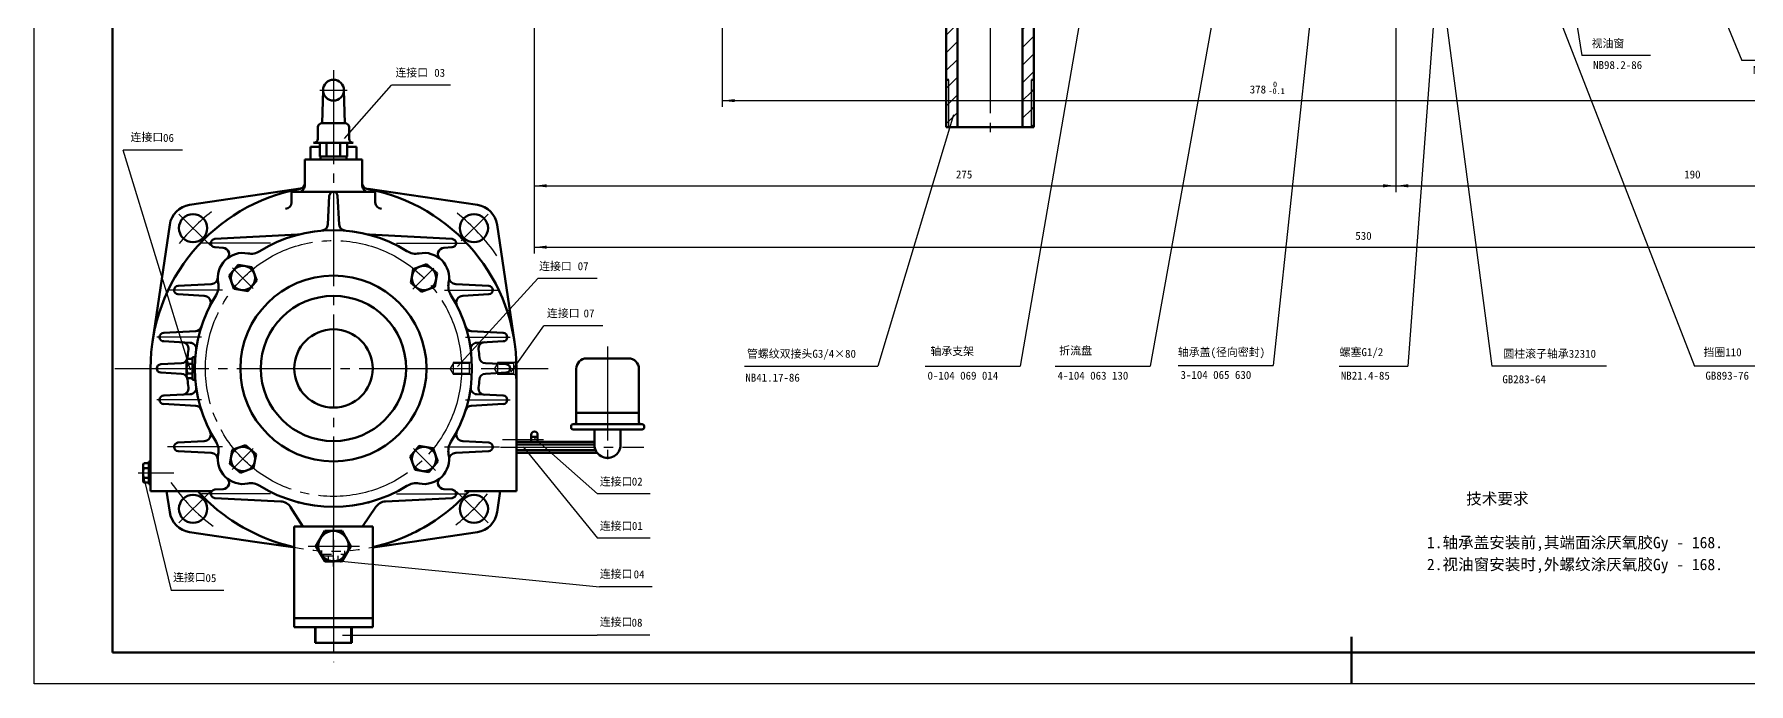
# Model space of a CAD drawing. Header units: millimetres. Extents: x -420 to 420, y -297 to 297.
# Drawn here: x -420 to 127, y -297 to -89 of the extents above; entities that cross this region are included whole.
import ezdxf

# ---------------------------------------------------------------- set-up
doc = ezdxf.new("R2010")
doc.units = ezdxf.units.MM
for name, pattern in [('EB_DASH', [6, 3, -3]), ('EB_DASHDOT', [39, 30, -3, 3, -3]), ('EB_DASHDOTDOT', [45, 30, -3, 3, -3, 3, -3])]:
    doc.linetypes.add(name, pattern=pattern)
for name, color, linetype, lineweight in [('CAXA0', 7, 'Continuous', 70), ('CAXA1', 1, 'EB_DASHDOT', 25), ('CAXA2', 6, 'EB_DASH', 25), ('CAXA3', 7, 'Continuous', 25), ('CAXA4', 3, 'Continuous', 25), ('CAXA5', 4, 'Continuous', 25)]:
    doc.layers.add(name, color=color, linetype=linetype, lineweight=lineweight)
doc.styles.add('UserTxtStyle1', font='')
doc.styles.add('UserTxtStyle2', font='')
doc.styles.add('标准', font='', dxfattribs={"width": 0.667})
doc.styles.get('UserTxtStyle1').set_extended_font_data('SimHei')
doc.styles.get('UserTxtStyle2').set_extended_font_data('FangSong_GB2312')
doc.styles.get('标准').set_extended_font_data('FangSong_GB2312')
doc.dimstyles.new('标准', dxfattribs={"dimtxt": 3.5, "dimasz": 4, "dimexe": 2, "dimexo": 0, "dimtad": 1, "dimdsep": 46, "dimtxsty": '标准', "dimcen": 0, "dimdle": 6, "dimaunit": 1, "dimazin": 2, "dimtfac": 1, "dimtdec": 3, "dimtmove": 0, "dimatfit": 3, "dimfxl": 0, "dimtolj": 1, "dimtzin": 0, "dimarcsym": 0})

# ---------------------------------------------------------------- blocks, each defined once
blk = doc.blocks.new('CAXBLOCK0', base_point=(410.5, -287))
at = {"layer": 'CAXA0', "linetype": 'Continuous', "lineweight": 25}
for p, q in [((-420.5, -297), (-420.5, 297)), ((420.5, -297), (-420.5, -297))]:
    blk.add_line(p, q, dxfattribs=at)
at = {"layer": 'CAXA0', "linetype": 'Continuous', "lineweight": 70}
for p, q in [((-395.5, 287), (-395.5, -287)), ((0, -297), (0, -282)), ((-395.5, -287), (410.5, -287))]:
    blk.add_line(p, q, dxfattribs=at)
blk = doc.blocks.new('CAXBLOCK51', base_point=(-127.79, -115.62))
at = {"layer": 'CAXA5', "color": 0, "linetype": 'Continuous', "lineweight": 25}
for p, q in [((-128.58, -49.38), (-126.39, -47.2)), ((-104.98, -48.41), (-103.76, -47.2)), ((-129.38, -50.18), (-128.58, -49.38)), ((-128.58, -55.04), (-125.78, -52.24)), ((-104.98, -54.06), (-102.18, -51.26)), ((-102.18, -51.26), (-101.38, -50.46)), ((-129.38, -55.84), (-128.66, -55.12)), ((-128.66, -55.12), (-128.58, -55.04)), ((-128.58, -60.69), (-125.78, -57.89)), ((-104.98, -59.72), (-102.18, -56.92)), ((-102.18, -56.92), (-101.38, -56.12)), ((-129.38, -61.49), (-128.58, -60.69)), ((-129.38, -67.15), (-125.78, -63.55)), ((-104.98, -65.38), (-101.99, -62.4)), ((-101.99, -62.4), (-101.38, -61.78)), ((-129.38, -72.81), (-125.78, -69.21)), ((-104.98, -71.03), (-101.38, -67.43)), ((-129.38, -78.46), (-125.78, -74.86)), ((-104.98, -76.69), (-101.38, -73.09)), ((-129.38, -84.12), (-125.78, -80.52)), ((-104.98, -82.35), (-101.38, -78.75)), ((-129.38, -89.78), (-125.78, -86.18)), ((-104.98, -88), (-101.38, -84.4)), ((-129.38, -95.43), (-125.78, -91.83)), ((-104.98, -93.66), (-101.38, -90.06)), ((-129.38, -101.09), (-125.78, -97.49)), ((-104.98, -99.32), (-101.38, -95.72)), ((-128.58, -105.95), (-125.78, -103.15)), ((-104.98, -104.98), (-101.38, -101.38)), ((-129.38, -106.75), (-128.58, -105.95)), ((-128.58, -111.6), (-125.78, -108.8)), ((-104.98, -110.63), (-102.18, -107.83)), ((-102.18, -107.83), (-101.38, -107.03)), ((-129.38, -112.4), (-128.58, -111.6)), ((-128.58, -117.26), (-125.78, -114.46)), ((-104.98, -116.29), (-102.18, -113.49)), ((-102.18, -113.49), (-101.38, -112.69)), ((-129.38, -118.06), (-128.58, -117.26)), ((-102.23, -119.2), (-102.18, -119.15)), ((-102.18, -119.15), (-101.38, -118.35))]:
    blk.add_line(p, q, dxfattribs=at)
blk = doc.blocks.new('*CAXBLOCK168169')
at = {"layer": 'CAXA4', "linetype": 'Continuous', "lineweight": 25}
for points in [[(-260.88, -157.5), (-256.88, -158), (-256.88, -157)], [(269.12, -157.5), (265.12, -158), (265.12, -157)]]:
    blk.add_hatch(color=0, dxfattribs=at).paths.add_polyline_path(points, flags=0)
at = {"layer": 'CAXA4', "color": 0, "linetype": 'Continuous', "lineweight": 25}
for p, q in [((-260.88, 32.38), (-260.88, -159.5)), ((269.12, -137.91), (269.12, -159.5)), ((-260.88, -157.5), (269.12, -157.5))]:
    blk.add_line(p, q, dxfattribs=at)
at = {"layer": 'CAXA4', "color": 0, "linetype": 'Continuous', "lineweight": 25, "insert": (1.24, -152.6), "char_height": 2.5547, "attachment_point": 1, "style": 'UserTxtStyle1'}
blk.add_mtext('\\fSimHei;530', dxfattribs=at)
blk = doc.blocks.new('*CAXBLOCK171172')
at = {"layer": 'CAXA4', "color": 0, "linetype": 'Continuous', "lineweight": 25}
for p in [(-127, -115.26), (-193.73, -195.53)]:
    blk.add_line(p, (-151.18, -195.53), dxfattribs=at)
at = {"layer": 'CAXA4', "color": 0, "linetype": 'Continuous', "lineweight": 25, "insert": (-192.99, -190.28), "char_height": 2.5547, "attachment_point": 1, "style": 'UserTxtStyle1'}
blk.add_mtext('\\fSimHei;管螺纹双接头G3/4×80', dxfattribs=at)
blk = doc.blocks.new('*CAXBLOCK172173')
at = {"layer": 'CAXA4', "color": 0, "linetype": 'Continuous', "lineweight": 25}
for p in [(-82.18, -58.62), (-136.08, -195.53)]:
    blk.add_line(p, (-105.78, -195.53), dxfattribs=at)
at = {"layer": 'CAXA4', "color": 0, "linetype": 'Continuous', "lineweight": 25, "insert": (-135.34, -197.28), "char_height": 2.5547, "attachment_point": 1, "style": 'UserTxtStyle1'}
blk.add_mtext('\\fSimHei;0-104 069 014', dxfattribs=at)
blk = doc.blocks.new('*CAXBLOCK173174')
at = {"layer": 'CAXA4', "color": 0, "linetype": 'Continuous', "lineweight": 25}
for p in [(-24.76, 24.68), (-94.57, -195.53)]:
    blk.add_line(p, (-64.27, -195.53), dxfattribs=at)
at = {"layer": 'CAXA4', "color": 0, "linetype": 'Continuous', "lineweight": 25, "insert": (-93.83, -197.28), "char_height": 2.5547, "attachment_point": 1, "style": 'UserTxtStyle1'}
blk.add_mtext('\\fSimHei;4-104 063 130', dxfattribs=at)
blk = doc.blocks.new('*CAXBLOCK174175')
at = {"layer": 'CAXA4', "color": 0, "linetype": 'Continuous', "lineweight": 25}
for p in [(-5.38, -11.86), (-55.31, -195.29)]:
    blk.add_line(p, (-25.01, -195.29), dxfattribs=at)
at = {"layer": 'CAXA4', "color": 0, "linetype": 'Continuous', "lineweight": 25, "insert": (-54.57, -197.04), "char_height": 2.5547, "attachment_point": 1, "style": 'UserTxtStyle1'}
blk.add_mtext('\\fSimHei;3-104 065 630', dxfattribs=at)
blk = doc.blocks.new('CAXBLOCK176')
at = {"color": 0, "attachment_point": 1, "style": 'UserTxtStyle1'}
for s, insert, char_height in [('\\fSimHei;378', (-32.47, -105.83), 2.5547), ('\\fSimHei;-0.1', (-26.46, -106.71), 1.8065), ('\\fSimHei;0', (-25.04, -104.56), 1.806)]:
    blk.add_mtext(s, dxfattribs=dict(at, insert=insert, char_height=char_height))
blk = doc.blocks.new('*CAXBLOCK175176')
at = {"layer": 'CAXA4', "linetype": 'Continuous', "lineweight": 25}
for points in [[(-200.88, -110.68), (-196.88, -111.18), (-196.88, -110.18)], [(177.12, -110.68), (173.12, -111.18), (173.12, -110.18)]]:
    blk.add_hatch(color=0, dxfattribs=at).paths.add_polyline_path(points, flags=0)
at = {"layer": 'CAXA4', "color": 0, "linetype": 'Continuous', "lineweight": 25}
for p, q in [((-200.88, 40.88), (-200.88, -112.68)), ((177.12, 13.23), (177.12, -112.68)), ((-200.88, -110.68), (177.12, -110.68))]:
    blk.add_line(p, q, dxfattribs=at)
blk.add_blockref('CAXBLOCK176', (0, 0), dxfattribs=at)
blk = doc.blocks.new('*CAXBLOCK177178')
at = {"layer": 'CAXA4', "color": 0, "linetype": 'Continuous', "lineweight": 25}
for p in [(26.47, -81.41), (-3.93, -195.53)]:
    blk.add_line(p, (17.97, -195.53), dxfattribs=at)
at = {"layer": 'CAXA4', "color": 0, "linetype": 'Continuous', "lineweight": 25, "insert": (-3.38, -197.28), "char_height": 2.5547, "attachment_point": 1, "style": 'UserTxtStyle1'}
blk.add_mtext('\\fSimHei;NB21.4-85', dxfattribs=at)
blk = doc.blocks.new('*CAXBLOCK178179')
at = {"layer": 'CAXA4', "color": 0, "linetype": 'Continuous', "lineweight": 25}
for p in [(17.12, 14.48), (81.43, -195.53)]:
    blk.add_line(p, (44.83, -195.53), dxfattribs=at)
at = {"layer": 'CAXA4', "color": 0, "linetype": 'Continuous', "lineweight": 25, "insert": (48.48, -190.28), "char_height": 2.5547, "attachment_point": 1, "style": 'UserTxtStyle1'}
blk.add_mtext('\\fSimHei;圆柱滚子轴承32310', dxfattribs=at)
blk = doc.blocks.new('*CAXBLOCK180181')
at = {"layer": 'CAXA4', "color": 0, "linetype": 'Continuous', "lineweight": 25}
for p in [(86.56, -6.06), (146.58, -97.86)]:
    blk.add_line(p, (124.68, -97.86), dxfattribs=at)
at = {"layer": 'CAXA4', "color": 0, "linetype": 'Continuous', "lineweight": 25, "insert": (128.24, -99.61), "char_height": 2.5547, "attachment_point": 1, "style": 'UserTxtStyle1'}
blk.add_mtext('\\fSimHei;NB21.4-85', dxfattribs=at)
blk = doc.blocks.new('*CAXBLOCK181182')
at = {"layer": 'CAXA4', "color": 0, "linetype": 'Continuous', "lineweight": 25}
for p in [(54.23, 20.94), (95.5, -96.28)]:
    blk.add_line(p, (73.6, -96.28), dxfattribs=at)
at = {"layer": 'CAXA4', "color": 0, "linetype": 'Continuous', "lineweight": 25, "insert": (77.16, -98.03), "char_height": 2.5547, "attachment_point": 1, "style": 'UserTxtStyle1'}
blk.add_mtext('\\fSimHei;NB98.2-86', dxfattribs=at)
blk = doc.blocks.new('*CAXBLOCK182183')
at = {"layer": 'CAXA4', "color": 0, "linetype": 'Continuous', "lineweight": 25}
for p in [(29.02, 11.88), (129.3, -195.53)]:
    blk.add_line(p, (109.5, -195.53), dxfattribs=at)
at = {"layer": 'CAXA4', "color": 0, "linetype": 'Continuous', "lineweight": 25, "insert": (113.01, -197.28), "char_height": 2.5547, "attachment_point": 1, "style": 'UserTxtStyle1'}
blk.add_mtext('\\fSimHei;GB893-76', dxfattribs=at)
blk = doc.blocks.new('*CAXBLOCK190191')
at = {"layer": 'CAXA4', "color": 0, "linetype": 'Continuous', "lineweight": 25}
for p in [(-321.44, -122.78), (-287.58, -105.76)]:
    blk.add_line(p, (-306.43, -105.76), dxfattribs=at)
at = {"layer": 'CAXA4', "color": 0, "linetype": 'Continuous', "lineweight": 25, "insert": (-299.77, -100.51), "char_height": 2.5547, "attachment_point": 1, "style": 'UserTxtStyle1'}
blk.add_mtext('\\fSimHei;    03', dxfattribs=at)
blk = doc.blocks.new('*CAXBLOCK191192')
at = {"layer": 'CAXA4', "color": 0, "linetype": 'Continuous', "lineweight": 25}
for p in [(-285.34, -195.58), (-240.83, -167.55)]:
    blk.add_line(p, (-259.74, -167.55), dxfattribs=at)
at = {"layer": 'CAXA4', "color": 0, "linetype": 'Continuous', "lineweight": 25, "insert": (-259.18, -162.3), "char_height": 2.5547, "attachment_point": 1, "style": 'UserTxtStyle1'}
blk.add_mtext('\\fSimHei;       07', dxfattribs=at)
blk = doc.blocks.new('*CAXBLOCK192193')
at = {"layer": 'CAXA4', "color": 0, "linetype": 'Continuous', "lineweight": 25}
for p in [(-268.21, -197.32), (-238.97, -182.63)]:
    blk.add_line(p, (-257.88, -182.63), dxfattribs=at)
at = {"layer": 'CAXA4', "color": 0, "linetype": 'Continuous', "lineweight": 25, "insert": (-257.31, -177.38), "char_height": 2.5547, "attachment_point": 1, "style": 'UserTxtStyle1'}
blk.add_mtext('\\fSimHei;       07', dxfattribs=at)
blk = doc.blocks.new('*CAXBLOCK193194')
at = {"layer": 'CAXA4', "color": 0, "linetype": 'Continuous', "lineweight": 25}
for p in [(-260.82, -218.55), (-223.88, -236.37)]:
    blk.add_line(p, (-240.69, -236.37), dxfattribs=at)
at = {"layer": 'CAXA4', "color": 0, "linetype": 'Continuous', "lineweight": 25, "insert": (-240.18, -231.12), "char_height": 2.5547, "attachment_point": 1, "style": 'UserTxtStyle1'}
blk.add_mtext('\\fSimHei;      02', dxfattribs=at)
blk = doc.blocks.new('*CAXBLOCK194195')
at = {"layer": 'CAXA4', "color": 0, "linetype": 'Continuous', "lineweight": 25}
for p in [(-264.45, -221.31), (-223.84, -250.53)]:
    blk.add_line(p, (-240.65, -250.53), dxfattribs=at)
at = {"layer": 'CAXA4', "color": 0, "linetype": 'Continuous', "lineweight": 25, "insert": (-240.13, -245.28), "char_height": 2.5547, "attachment_point": 1, "style": 'UserTxtStyle1'}
blk.add_mtext('\\fSimHei;      01', dxfattribs=at)
blk = doc.blocks.new('*CAXBLOCK195196')
at = {"layer": 'CAXA4', "color": 0, "linetype": 'Continuous', "lineweight": 25}
for p in [(-323.45, -257.74), (-223.29, -266.01)]:
    blk.add_line(p, (-240.1, -266.01), dxfattribs=at)
at = {"layer": 'CAXA4', "color": 0, "linetype": 'Continuous', "lineweight": 25, "insert": (-239.59, -260.76), "char_height": 2.5547, "attachment_point": 1, "style": 'UserTxtStyle1'}
blk.add_mtext('\\fSimHei;      04', dxfattribs=at)
blk = doc.blocks.new('*CAXBLOCK196197')
at = {"layer": 'CAXA4', "color": 0, "linetype": 'Continuous', "lineweight": 25}
for p in [(-322.07, -281.45), (-223.94, -281.45)]:
    blk.add_line(p, (-240.75, -281.45), dxfattribs=at)
at = {"layer": 'CAXA4', "color": 0, "linetype": 'Continuous', "lineweight": 25, "insert": (-240.24, -276.2), "char_height": 2.5547, "attachment_point": 1, "style": 'UserTxtStyle1'}
blk.add_mtext('\\fSimHei;      08', dxfattribs=at)
blk = doc.blocks.new('*CAXBLOCK197198')
at = {"layer": 'CAXA4', "color": 0, "linetype": 'Continuous', "lineweight": 25}
for p in [(-385.5, -231.31), (-359.99, -267.21)]:
    blk.add_line(p, (-376.8, -267.21), dxfattribs=at)
at = {"layer": 'CAXA4', "color": 0, "linetype": 'Continuous', "lineweight": 25, "insert": (-376.28, -261.96), "char_height": 2.5547, "attachment_point": 1, "style": 'UserTxtStyle1'}
blk.add_mtext('\\fSimHei;      05', dxfattribs=at)
blk = doc.blocks.new('*CAXBLOCK198199')
at = {"layer": 'CAXA4', "color": 0, "linetype": 'Continuous', "lineweight": 25}
for p in [(-370.66, -196.8), (-373.22, -126.55)]:
    blk.add_line(p, (-392.13, -126.55), dxfattribs=at)
at = {"layer": 'CAXA4', "color": 0, "linetype": 'Continuous', "lineweight": 25, "insert": (-391.56, -121.3), "char_height": 2.5547, "attachment_point": 1, "style": 'UserTxtStyle1'}
blk.add_mtext('\\fSimHei;       06', dxfattribs=at)
blk = doc.blocks.new('*CAXBLOCK205206')
at = {"layer": 'CAXA4', "linetype": 'Continuous', "lineweight": 25}
for points in [[(14.12, -137.89), (18.12, -138.39), (18.12, -137.39)], [(204.12, -137.89), (200.12, -138.39), (200.12, -137.39)]]:
    blk.add_hatch(color=0, dxfattribs=at).paths.add_polyline_path(points, flags=0)
at = {"layer": 'CAXA4', "color": 0, "linetype": 'Continuous', "lineweight": 25}
for p, q in [((14.12, 14.48), (14.12, -139.89)), ((204.12, 15.88), (204.12, -139.89)), ((14.12, -137.89), (204.12, -137.89))]:
    blk.add_line(p, q, dxfattribs=at)
at = {"layer": 'CAXA4', "color": 0, "linetype": 'Continuous', "lineweight": 25, "insert": (106.24, -132.99), "char_height": 2.5547, "attachment_point": 1, "style": 'UserTxtStyle1'}
blk.add_mtext('\\fSimHei;190', dxfattribs=at)
blk = doc.blocks.new('*CAXBLOCK206207')
at = {"layer": 'CAXA4', "linetype": 'Continuous', "lineweight": 25}
for points in [[(-260.88, -137.89), (-256.88, -138.39), (-256.88, -137.39)], [(14.12, -137.89), (10.12, -138.39), (10.12, -137.39)]]:
    blk.add_hatch(color=0, dxfattribs=at).paths.add_polyline_path(points, flags=0)
at = {"layer": 'CAXA4', "color": 0, "linetype": 'Continuous', "lineweight": 25}
for p, q in [((-260.88, 32.38), (-260.88, -139.89)), ((14.12, 14.48), (14.12, -139.89)), ((-260.88, -137.89), (14.12, -137.89))]:
    blk.add_line(p, q, dxfattribs=at)
at = {"layer": 'CAXA4', "color": 0, "linetype": 'Continuous', "lineweight": 25, "insert": (-126.26, -132.99), "char_height": 2.5547, "attachment_point": 1, "style": 'UserTxtStyle1'}
blk.add_mtext('\\fSimHei;275', dxfattribs=at)

msp = doc.modelspace()

# ---------------------------------------------------------------- linework, layer by layer
at = {"layer": 'CAXA0'}
for p, q in [((-129.375, -119.196), (-129.375, -47.196)), ((-125.775, -119.196), (-125.775, -47.196)), ((-104.975, -119.196), (-104.975, -47.196)), ((-101.375, -119.196), (-101.375, -47.196)), ((-328.632, -117.863), (-328.325, -107.347)), ((-321.65, -107.347), (-321.342, -117.863)), ((-128.575, -103.996), (-129.375, -103.996)), ((-102.175, -103.996), (-101.375, -103.996)), ((-329.994, -119.198), (-329.994, -122.87)), ((-321.316, -117.863), (-328.659, -117.863)), ((-319.981, -119.198), (-319.981, -122.87)), ((-115.375, -119.196), (-129.375, -119.196)), ((-115.375, -119.196), (-101.375, -119.196)), ((-332.332, -125.441), (-329.326, -125.441)), ((-332.332, -125.441), (-332.332, -129.517)), ((-318.646, -124.205), (-331.329, -124.205)), ((-329.326, -124.205), (-329.326, -128.544)), ((-327.168, -124.205), (-327.168, -128.544)), ((-322.807, -124.205), (-322.807, -128.544)), ((-320.648, -124.205), (-320.648, -128.544)), ((-320.648, -125.441), (-317.619, -125.441)), ((-317.619, -125.441), (-317.619, -129.517)), ((-334.166, -129.517), (-334.166, -137.861)), ((-334.166, -129.517), (-320.366, -129.517)), ((-320.648, -128.544), (-329.326, -128.544)), ((-329.159, -128.544), (-329.159, -129.517)), ((-328.682, -129.468), (-328.692, -129.458)), ((-321.65, -129.517), (-315.809, -129.517)), ((-321.293, -129.468), (-321.283, -129.458)), ((-320.815, -128.544), (-320.815, -129.517)), ((-315.809, -129.517), (-315.809, -137.861)), ((-370.923, -143.998), (-334.832, -138.68)), ((-338.338, -139.863), (-338.338, -143.201)), ((-338.338, -139.863), (-321.65, -139.863)), ((-326.801, -150.305), (-326.321, -141.128)), ((-323.173, -150.305), (-323.654, -141.128)), ((-321.65, -139.863), (-311.637, -139.863)), ((-279.052, -143.998), (-313.954, -138.856)), ((-311.637, -139.863), (-311.637, -143.201)), ((-377.257, -150.333), (-382.771, -187.754)), ((-272.717, -150.333), (-267.204, -187.754)), ((-336.519, -153.504), (-362.853, -154.884)), ((-360.229, -157.688), (-362.853, -157.55)), ((-313.455, -153.504), (-287.121, -154.884)), ((-289.746, -157.688), (-287.121, -157.55)), ((-355.424, -163.163), (-358.294, -166.582)), ((-351.028, -163.939), (-355.424, -163.163)), ((-351.028, -163.939), (-349.502, -168.134)), ((-295.301, -162.962), (-299.496, -164.488)), ((-291.882, -165.832), (-295.301, -162.962)), ((-364.014, -169.347), (-374.624, -169.904)), ((-358.294, -166.582), (-356.768, -170.777)), ((-352.372, -171.553), (-349.502, -168.134)), ((-299.496, -164.488), (-300.272, -168.884)), ((-300.272, -168.884), (-296.853, -171.754)), ((-292.658, -170.228), (-291.882, -165.832)), ((-285.961, -169.347), (-275.35, -169.904)), ((-366.282, -173.01), (-374.625, -172.573)), ((-356.768, -170.777), (-352.372, -171.553)), ((-292.658, -170.228), (-296.853, -171.754)), ((-283.692, -173.01), (-275.35, -172.573)), ((-368.974, -184.386), (-379.208, -184.922)), ((-281, -184.386), (-270.766, -184.922)), ((-370.686, -188.035), (-379.208, -187.589)), ((-279.289, -188.035), (-270.766, -187.589)), ((-383.395, -196.268), (-383.395, -235.485)), ((-373.472, -194.586), (-380.127, -194.935)), ((-371.872, -193.66), (-371.608, -193.202)), ((-371.872, -193.66), (-371.872, -198.912)), ((-371.608, -193.202), (-370.037, -193.202)), ((-371.608, -194.744), (-370.037, -194.744)), ((-370.037, -192.615), (-370.037, -199.922)), ((-370.037, -192.615), (-369.059, -192.615)), ((-276.503, -194.586), (-269.847, -194.935)), ((-266.58, -196.268), (-266.58, -235.485)), ((-247.484, -196.385), (-247.484, -213.407)), ((-244.147, -193.047), (-230.796, -193.047)), ((-227.459, -196.385), (-227.459, -213.407)), ((-373.472, -197.95), (-380.127, -197.601)), ((-371.872, -198.912), (-371.608, -199.37)), ((-371.608, -197.828), (-370.037, -197.828)), ((-371.608, -199.37), (-370.037, -199.37)), ((-370.037, -199.922), (-369.059, -199.922)), ((-276.503, -197.95), (-269.847, -197.601)), ((-370.686, -204.501), (-379.208, -204.948)), ((-368.974, -208.151), (-379.208, -207.614)), ((-281, -208.151), (-270.766, -207.614)), ((-279.289, -204.501), (-270.766, -204.948)), ((-247.484, -210.415), (-227.459, -210.415)), ((-261.824, -217.43), (-261.824, -219.671)), ((-261.824, -218.059), (-259.821, -218.059)), ((-259.821, -217.43), (-259.821, -219.671)), ((-249.153, -214.742), (-249.153, -215.075)), ((-248.486, -214.074), (-226.457, -214.074)), ((-248.486, -215.743), (-226.457, -215.743)), ((-241.643, -220.656), (-241.643, -215.743)), ((-233.3, -220.656), (-233.3, -215.743)), ((-225.79, -214.742), (-225.79, -215.075)), ((-366.282, -219.526), (-374.625, -219.964)), ((-364.014, -223.189), (-374.624, -222.633)), ((-357.317, -222.309), (-358.093, -226.705)), ((-357.317, -222.309), (-353.122, -220.782)), ((-349.703, -223.652), (-353.122, -220.782)), ((-350.478, -228.049), (-349.703, -223.652)), ((-297.603, -220.984), (-300.473, -224.403)), ((-298.947, -228.598), (-300.473, -224.403)), ((-293.207, -221.759), (-297.603, -220.984)), ((-291.681, -225.954), (-293.207, -221.759)), ((-285.961, -223.189), (-275.35, -222.633)), ((-283.692, -219.526), (-275.35, -219.964)), ((-266.58, -219.671), (-241.643, -219.671)), ((-266.58, -220.562), (-241.643, -220.562)), ((-266.58, -222.342), (-241.288, -222.342)), ((-266.58, -223.232), (-240.753, -223.232)), ((-385.768, -227.018), (-385.504, -226.56)), ((-385.768, -227.018), (-385.768, -232.27)), ((-385.504, -226.56), (-383.932, -226.56)), ((-385.504, -228.102), (-383.932, -228.102)), ((-383.932, -225.973), (-383.932, -233.28)), ((-383.932, -225.973), (-383.395, -225.973)), ((-358.093, -226.705), (-354.674, -229.575)), ((-354.674, -229.575), (-350.478, -228.049)), ((-298.947, -228.598), (-294.551, -229.374)), ((-294.551, -229.374), (-291.681, -225.954)), ((-385.768, -232.27), (-385.504, -232.728)), ((-385.504, -231.186), (-383.932, -231.186)), ((-385.504, -232.728), (-383.932, -232.728)), ((-383.932, -233.28), (-383.395, -233.28)), ((-360.229, -234.848), (-362.853, -234.986)), ((-289.746, -234.848), (-287.121, -234.986)), ((-383.395, -235.485), (-363.826, -235.485)), ((-377.257, -242.203), (-378.247, -235.485)), ((-341.837, -238.754), (-362.853, -237.652)), ((-338.676, -240.594), (-334.747, -246.74)), ((-311.48, -240.501), (-315.755, -246.74)), ((-308.389, -238.767), (-287.121, -237.652)), ((-283.11, -235.485), (-266.58, -235.485)), ((-272.717, -242.203), (-271.727, -235.485)), ((-370.923, -248.538), (-350.085, -251.609)), ((-350.085, -251.609), (-337.195, -253.508)), ((-337.503, -246.74), (-312.471, -246.74)), ((-337.503, -246.74), (-337.503, -278.973)), ((-327.785, -248.161), (-330.583, -253.007)), ((-322.19, -248.161), (-327.785, -248.161)), ((-319.392, -253.007), (-322.19, -248.161)), ((-312.471, -246.74), (-312.471, -278.973)), ((-299.913, -251.612), (-312.471, -253.462)), ((-279.052, -248.538), (-299.913, -251.612)), ((-330.583, -253.007), (-327.785, -257.853)), ((-322.19, -257.853), (-319.392, -253.007)), ((-322.19, -257.853), (-327.785, -257.853)), ((-337.503, -276.04), (-312.471, -276.04)), ((-337.503, -278.973), (-312.471, -278.973)), ((-330.828, -283.922), (-330.828, -278.973)), ((-319.147, -283.922), (-319.147, -278.973)), ((-324.987, -283.922), (-330.828, -283.922)), ((-324.987, -283.922), (-319.147, -283.922))]:
    msp.add_line(p, q, dxfattribs=at)
at = {"layer": 'CAXA0', "linetype": 'EB_DASHDOT', "lineweight": 25}
for p, q in [((-115.375, -45.721), (-115.375, -123.152)), ((-324.987, -100.983), (-324.987, -290.072)), ((-374.346, -146.909), (-364.26, -156.996)), ((-275.628, -146.909), (-284.235, -155.516)), ((-345.093, -156.217), (-367.099, -156.217)), ((-304.882, -156.217), (-282.876, -156.217)), ((-360.448, -171.236), (-377.985, -171.236)), ((-289.526, -171.236), (-271.99, -171.236)), ((-367.169, -186.255), (-381.36, -186.255)), ((-282.806, -186.255), (-268.615, -186.255)), ((-394.792, -196.268), (-256.492, -196.268)), ((-367.169, -206.281), (-381.36, -206.281)), ((-282.806, -206.281), (-268.615, -206.281)), ((-360.448, -221.3), (-377.985, -221.3)), ((-289.526, -221.3), (-271.99, -221.3)), ((-270.992, -218.964), (-257.912, -218.964)), ((-387.299, -229.644), (-375.96, -229.644)), ((-374.346, -245.627), (-364.26, -235.541)), ((-345.093, -236.319), (-367.099, -236.319)), ((-304.882, -236.319), (-282.876, -236.319)), ((-275.628, -245.627), (-285.715, -235.541))]:
    msp.add_line(p, q, dxfattribs=at)
at = {"layer": 'CAXA0', "linetype": 'EB_DASHDOTDOT', "lineweight": 25}
for p, q in [((-286.785, -194.67), (-287.707, -196.268)), ((-287.707, -196.268), (-280.826, -196.268)), ((-286.785, -197.866), (-287.707, -196.268)), ((-286.785, -194.337), (-286.785, -198.184)), ((-281.326, -194.337), (-286.785, -194.337)), ((-281.66, -194.67), (-286.785, -194.67)), ((-281.66, -194.67), (-280.993, -194.003)), ((-281.66, -194.67), (-281.66, -197.85)), ((-280.993, -193.098), (-280.993, -199.439)), ((-280.993, -193.098), (-280.878, -193.098)), ((-272.63, -194.67), (-273.552, -196.268)), ((-273.552, -196.268), (-266.671, -196.268)), ((-272.63, -197.866), (-273.552, -196.268)), ((-272.63, -194.337), (-272.63, -198.184)), ((-267.171, -194.337), (-272.63, -194.337)), ((-267.505, -194.67), (-272.63, -194.67)), ((-267.505, -194.67), (-266.838, -194.003)), ((-267.505, -194.67), (-267.505, -197.85)), ((-266.838, -193.098), (-266.838, -199.439)), ((-266.838, -193.098), (-266.671, -193.098)), ((-281.66, -197.85), (-286.785, -197.85)), ((-281.326, -198.184), (-286.785, -198.184)), ((-281.66, -197.85), (-280.989, -198.521)), ((-280.993, -199.439), (-280.878, -199.439)), ((-267.505, -197.85), (-272.63, -197.85)), ((-267.171, -198.184), (-272.63, -198.184)), ((-267.505, -197.85), (-266.835, -198.521)), ((-266.838, -199.439), (-266.671, -199.439))]:
    msp.add_line(p, q, dxfattribs=at)
at = {"layer": 'CAXA0'}
for centre, radius in [((-369.828, -151.428), 4.506), ((-280.147, -151.428), 4.506), ((-353.898, -167.358), 3.866), ((-296.077, -167.358), 3.866), ((-324.987, -196.268), 29.704), ((-324.987, -196.268), 23.196), ((-324.987, -196.268), 12.516), ((-353.898, -225.179), 3.866), ((-296.077, -225.179), 3.866), ((-369.828, -241.109), 4.506), ((-280.147, -241.109), 4.506), ((-324.987, -253.007), 4.846)]:
    msp.add_circle(centre, radius, dxfattribs=at)
at = {"layer": 'CAXA0', "linetype": 'EB_DASHDOT', "lineweight": 25}
msp.add_circle((-324.987, -196.268), 40.885, dxfattribs=at)
at = {"layer": 'CAXA0'}
for centre, radius, start, end in [((-324.987, -107.347), 3.338, 0, 180), ((-324.987, -107.347), 3.338, 180, 360), ((-328.659, -119.198), 1.335, 90, 180), ((-321.316, -119.198), 1.335, 0, 90), ((-331.329, -122.87), 1.335, 270, 360), ((-318.646, -122.87), 1.335, 180, 270), ((-324.987, -196.268), 58.408, 100.49037, 180.00001), ((-336.168, -137.861), 2.003, 270, 360), ((-335.946, -137.086), 1.78, 280.49037, 0), ((-324.987, -141.198), 1.335, 3, 177), ((-314.029, -137.086), 1.78, 180, 259.50965), ((-313.806, -137.861), 2.003, 180, 270), ((-324.987, -196.268), 58.408, 0, 79.50963), ((-369.828, -151.428), 7.51, 98.38214, 171.61787), ((-340.34, -143.201), 2.003, 270, 360), ((-309.634, -143.201), 2.003, 180, 270), ((-280.147, -151.428), 7.51, 8.38214, 81.61786), ((-324.987, -196.268), 44.223, 57.94049, 122.05951), ((-328.801, -150.2), 2.003, 274.73272, 356.99999), ((-321.173, -150.2), 2.003, 183, 265.26729), ((-362.784, -156.217), 1.335, 93.00001, 267), ((-360.334, -159.688), 2.003, 310.00086, 87), ((-336.694, -150.171), 3.338, 272.99999, 284.24925), ((-313.281, -150.171), 3.338, 255.75075, 267.00001), ((-289.641, -159.688), 2.003, 93, 229.99914), ((-287.191, -156.217), 1.335, 273, 86.99999), ((-353.898, -167.358), 8.01, 78.75993, 191.24007), ((-351.295, -154.264), 5.34, 258.75993, 302.05951), ((-298.679, -154.264), 5.34, 237.94049, 281.24007), ((-296.077, -167.358), 8.01, 348.75993, 101.24007), ((-364.13, -167.125), 2.225, 273.00001, 358.69861), ((-366.992, -169.96), 5.34, 327.94049, 11.24007), ((-282.983, -169.96), 5.34, 168.75993, 212.05951), ((-285.844, -167.125), 2.225, 181.30139, 266.99999), ((-374.548, -171.236), 1.335, 90, 266.71501), ((-324.987, -196.268), 44.223, 147.94049, 212.05951), ((-366.399, -175.232), 2.225, 333.07032, 87), ((-324.987, -196.268), 44.223, 327.94049, 32.05951), ((-283.576, -175.232), 2.225, 93, 206.92968), ((-275.427, -171.236), 1.335, 273.28499, 90), ((-379.139, -186.255), 1.335, 90, 270), ((-369.079, -182.386), 2.003, 273, 342.52363), ((-280.896, -182.386), 2.003, 197.47637, 267), ((-270.836, -186.255), 1.335, 270, 90), ((-373.299, -189.904), 2.003, 352.49507, 87), ((-324.987, -196.268), 46.726, 172.49507, 175.66676), ((-370.791, -190.035), 2.003, 352.25058, 87), ((-279.184, -190.035), 2.003, 93, 187.74942), ((-276.676, -189.904), 2.003, 93, 187.50493), ((-324.987, -196.268), 46.726, 4.33324, 7.50493), ((-380.057, -196.268), 1.335, 93.00007, 266.99993), ((-373.577, -192.586), 2.003, 273, 355.66676), ((-370.617, -193.973), 1.256, 142.12112, 217.87888), ((-367.247, -196.286), 4.626, 160.52878, 199.47122), ((-276.398, -192.586), 2.003, 184.33324, 267), ((-269.917, -196.268), 1.335, 273.00007, 86.99993), ((-244.147, -196.385), 3.338, 90, 180), ((-230.796, -196.385), 3.338, 0, 90), ((-373.577, -199.95), 2.003, 4.33323, 87), ((-373.577, -199.95), 2.003, 4.33324, 87), ((-373.299, -202.633), 2.003, 273, 7.50493), ((-370.617, -198.599), 1.256, 142.12112, 217.87888), ((-324.987, -196.268), 46.726, 184.33324, 187.50493), ((-370.791, -202.501), 2.003, 273, 7.74942), ((-279.184, -202.501), 2.003, 172.25058, 267), ((-276.676, -202.633), 2.003, 172.49507, 267), ((-324.987, -196.268), 46.726, 352.49507, 355.66676), ((-276.398, -199.95), 2.003, 93, 175.66677), ((-276.398, -199.95), 2.003, 93, 175.66676), ((-379.139, -206.281), 1.335, 90, 270), ((-270.836, -206.281), 1.335, 270, 90), ((-369.079, -210.15), 2.003, 17.47637, 87), ((-280.896, -210.15), 2.003, 93, 162.52363), ((-248.152, -213.407), 0.668, 270, 360), ((-226.791, -213.407), 0.668, 180, 270), ((-366.399, -217.304), 2.225, 273, 26.92968), ((-283.576, -217.304), 2.225, 153.07032, 267), ((-260.823, -217.43), 1.001, 0, 180), ((-248.486, -214.742), 0.668, 90, 180), ((-248.486, -215.075), 0.668, 180, 270), ((-226.457, -214.742), 0.668, 0, 90), ((-226.457, -215.075), 0.668, 270, 360), ((-374.548, -221.3), 1.335, 93.28499, 270), ((-364.13, -225.411), 2.225, 1.30139, 86.99999), ((-366.992, -222.576), 5.34, 348.75993, 32.05951), ((-353.898, -225.179), 8.01, 168.75993, 281.24007), ((-296.077, -225.179), 8.01, 258.75993, 11.24007), ((-282.983, -222.576), 5.34, 147.94049, 191.24007), ((-285.844, -225.411), 2.225, 93.00001, 178.69861), ((-275.427, -221.3), 1.335, 270, 86.71501), ((-237.472, -220.655), 4.172, 179.98626, 0.01374), ((-384.512, -227.331), 1.256, 142.12112, 217.87888), ((-381.142, -229.644), 4.626, 160.52878, 199.47122), ((-384.512, -231.957), 1.256, 142.12112, 217.87888), ((-362.784, -236.319), 1.335, 93, 266.99999), ((-360.334, -232.849), 2.003, 273, 49.99914), ((-351.295, -238.273), 5.34, 57.94049, 101.24007), ((-324.987, -196.268), 44.223, 237.94049, 302.05951), ((-298.679, -238.273), 5.34, 78.75993, 122.05951), ((-289.641, -232.849), 2.003, 130.00086, 267), ((-287.191, -236.319), 1.335, 273.00001, 87), ((-324.987, -196.268), 58.408, 222.17742, 244.61462), ((-342.047, -242.748), 4, 32.59336, 87), ((-336.694, -242.366), 3.338, 75.75075, 87.00001), ((-313.281, -242.366), 3.338, 92.99999, 104.24925), ((-308.18, -242.762), 4, 93, 145.57957), ((-324.987, -196.268), 58.408, 295.37693, 317.82258), ((-369.828, -241.109), 7.51, 188.38214, 261.61786), ((-280.147, -241.109), 7.51, 278.38214, 351.61786), ((-324.987, -196.268), 58.408, 244.61462, 257.62696), ((-324.987, -196.268), 58.408, 282.36084, 295.42287)]:
    msp.add_arc(centre, radius, start, end, dxfattribs=at)
at = {"layer": 'CAXA0', "linetype": 'EB_DASHDOT', "lineweight": 25}
for start, end in [(127.91566, 140.99255), (34.6113, 51.49258), (215.06101, 232.6771), (307.98454, 320.80665)]:
    msp.add_arc((-324.987, -196.268), 63.414, start, end, dxfattribs=at)
at = {"layer": 'CAXA1', "linetype": 'EB_DASHDOT', "lineweight": 25}
for p, q in [((-329.326, -107.347), (-320.648, -107.347)), ((-357.189, -164.066), (-350.578, -170.677)), ((-292.971, -164.252), (-299.634, -170.914)), ((-237.472, -189.293), (-237.472, -225.313)), ((-357.282, -228.563), (-350.603, -221.884)), ((-292.404, -228.852), (-299.41, -221.845)), ((-271.704, -221.452), (-225.946, -221.452)), ((-324.987, -259.526), (-324.987, -246.74)), ((-333.096, -253.007), (-316.727, -253.007)), ((-329.326, -253.007), (-317.666, -253.007))]:
    msp.add_line(p, q, dxfattribs=at)
at = {"layer": 'CAXA2'}
for p, q in [((-328.659, -255.583), (-328.659, -254.56)), ((-328.071, -256.17), (-328.659, -255.583)), ((-328.659, -255.583), (-321.316, -255.583)), ((-328.071, -257.741), (-328.071, -256.17)), ((-328.071, -256.17), (-321.903, -256.17)), ((-326.529, -257.741), (-326.529, -256.17)), ((-323.445, -257.741), (-323.445, -256.17)), ((-321.903, -256.17), (-321.316, -255.583)), ((-321.903, -257.741), (-321.903, -256.17)), ((-321.316, -255.583), (-321.316, -254.56)), ((-327.613, -258.006), (-328.071, -257.741)), ((-327.613, -258.006), (-322.362, -258.006)), ((-322.362, -258.006), (-321.903, -257.741))]:
    msp.add_line(p, q, dxfattribs=at)
for centre, radius, start, end in [((-324.987, -196.268), 58.408, 257.62696, 282.36084), ((-327.3, -256.75), 1.256, 232.12112, 307.87888), ((-324.987, -253.38), 4.626, 250.52878, 289.47122), ((-322.674, -256.75), 1.256, 232.12112, 307.87888)]:
    msp.add_arc(centre, radius, start, end, dxfattribs=at)
at = {"layer": 'CAXA3', "linetype": 'Continuous', "lineweight": 25}
for p, q in [((-128.575, -119.196), (-128.575, -103.996)), ((-102.175, -119.196), (-102.175, -103.996)), ((-330.494, -283.922), (-330.494, -278.973)), ((-319.48, -283.922), (-319.48, -278.973))]:
    msp.add_line(p, q, dxfattribs=at)

# ---------------------------------------------------------------- block references
at = {"layer": 'CAXA0'}
msp.add_blockref('CAXBLOCK0', (410.5, -287), dxfattribs=at)
at = {"layer": 'CAXA4', "linetype": 'Continuous', "lineweight": 25}
for name in ['*CAXBLOCK173174', '*CAXBLOCK181182', '*CAXBLOCK178179', '*CAXBLOCK182183', '*CAXBLOCK180181', '*CAXBLOCK174175', '*CAXBLOCK172173', '*CAXBLOCK177178', '*CAXBLOCK171172']:
    msp.add_blockref(name, (0, 0), dxfattribs=at)
at = {"layer": 'CAXA4'}
for name in ['*CAXBLOCK190191', '*CAXBLOCK198199', '*CAXBLOCK191192', '*CAXBLOCK192193', '*CAXBLOCK193194', '*CAXBLOCK194195', '*CAXBLOCK197198', '*CAXBLOCK195196', '*CAXBLOCK196197']:
    msp.add_blockref(name, (0, 0), dxfattribs=at)
at = {"layer": 'CAXA5'}
msp.add_blockref('CAXBLOCK51', (-127.794, -115.616), dxfattribs=at)

# ---------------------------------------------------------------- texts
at = {"layer": 'CAXA4', "linetype": 'Continuous', "lineweight": 25, "attachment_point": 1}
for s, insert, char_height, style in [('\\fSimHei;视油窗', (76.668, -91.118), 2.55474, 'UserTxtStyle1'), ('\\fSimHei;连接口', (-305.219, -100.437), 2.55474, 'UserTxtStyle1'), ('\\fSimHei;连接口', (-389.784, -121.054), 2.55474, 'UserTxtStyle1'), ('\\fSimHei;连接口', (-259.341, -162.287), 2.55474, 'UserTxtStyle1'), ('\\fSimHei;连接口', (-256.868, -177.313), 2.55474, 'UserTxtStyle1'), ('\\fSimHei;轴承支架', (-134.424, -189.473), 2.55474, 'UserTxtStyle1'), ('\\fSimHei;折流盘', (-93.28, -189.282), 2.55474, 'UserTxtStyle1'), ('\\fSimHei;轴承盖(径向密封)', (-55.432, -189.759), 2.55474, 'UserTxtStyle1'), ('\\fSimHei;螺塞G1/2', (-3.757, -189.759), 2.55474, 'UserTxtStyle1'), ('\\fSimHei;挡圈110', (112.387, -189.794), 2.55474, 'UserTxtStyle1'), ('\\fSimHei;NB41.17-86', (-193.488, -197.914), 2.55474, 'UserTxtStyle1'), ('\\fFangSong_GB2312;GB283-64', (48.181, -198.436), 2.55474, 'UserTxtStyle2'), ('\\fSimHei;连接口', (-239.973, -231.124), 2.55474, 'UserTxtStyle1'), ('\\fSimHei;技术要求', (36.621, -236.048), 3.64964, 'UserTxtStyle1'), ('\\fSimHei;连接口', (-239.973, -245.31), 2.55474, 'UserTxtStyle1'), ('\\fSimHei;1.轴承盖安装前,其端面涂厌氧胶Gy - 168.', (24.094, -250.048), 3.64964, 'UserTxtStyle1'), ('\\fSimHei;2.视油窗安装时,外螺纹涂厌氧胶Gy - 168.', (24.094, -257.048), 3.64964, 'UserTxtStyle1'), ('\\fSimHei;连接口', (-376.203, -261.729), 2.55474, 'UserTxtStyle1'), ('\\fSimHei;连接口', (-239.973, -260.647), 2.55474, 'UserTxtStyle1'), ('\\fSimHei;连接口', (-239.973, -275.966), 2.55474, 'UserTxtStyle1')]:
    msp.add_mtext(s, dxfattribs=dict(at, insert=insert, char_height=char_height, style=style))

# ---------------------------------------------------------------- dimensions: what is measured, and where the dimension line sits
at = {"layer": 'CAXA4', "linetype": 'Continuous', "lineweight": 25}
for base, p1, p2, text, picture, middle in [((-153.581, -110.685), (-200.875, 40.879), (177.125, 13.232), '\\fFangSong_GB2312;378\\S0^ -0.1;', '*CAXBLOCK175176', (-26.591, -106.945)), ((12.125, -157.499), (-260.875, 32.379), (269.125, -137.914), '\\fFangSong_GB2312;530', '*CAXBLOCK168169', (4.125, -154.349)), ((8.788, -137.892), (-260.875, 32.379), (14.125, 14.477), '\\fFangSong_GB2312;275', '*CAXBLOCK206207', (-123.375, -134.742)), ((50.968, -137.892), (14.125, 14.477), (204.125, 15.879), '\\fFangSong_GB2312;190', '*CAXBLOCK205206', (109.125, -134.742))]:
    dim = msp.add_linear_dim(base=base, p1=p1, p2=p2, text=text, dimstyle='标准', dxfattribs=at)
    dim.commit()
    dim.dimension.update_dxf_attribs({"geometry": picture, "text_midpoint": middle})

doc.saveas('drawing.dxf')
